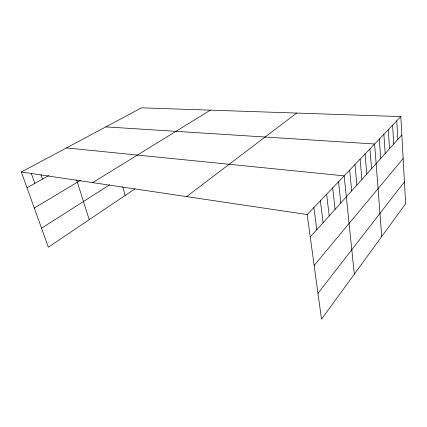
<?xml version="1.0" encoding="UTF-8"?>
<svg xmlns="http://www.w3.org/2000/svg" width="427" height="427" viewBox="0 0 427 427"><rect width="100%" height="100%" fill="white"/><g stroke="black" fill="none" stroke-linecap="round" stroke-linejoin="round"><path stroke-width="0.64" d="M317.976 293.349L404.438 181.843M314.155 265.45L403.141 158.497M310.264 237.028L401.839 134.985M400.82 116.582L405.65 203.7L321.51 319.177L307.189 214.551L400.82 116.582L141.54 107.823L21.35 172.017L48.363 247.201L135.023 188.782M186.594 196.607L296.658 113.064M41.552 228.237L109.6 184.843M92.659 182.628L210.351 110.15M34.299 208.056L80.666 180.247M27.024 187.811L48.747 175.593M105.853 126.883L374.618 144L381.738 236.515M66.463 147.923L344.173 175.849L354.319 274.15M21.35 172.017L307.189 214.551M31.299 173.399L34.827 183.423M40.949 174.787L42.449 179.137M76.614 179.922L89.227 219.654M122.746 186.775L125.186 195.411M313.893 207.533L316.797 229.753M320.367 200.759L323.106 222.718M326.623 194.216L329.206 215.923M332.67 187.891L335.104 209.347M338.515 181.774L340.815 202.99M349.654 170.122L351.693 190.864M354.96 164.571L356.881 185.083M360.1 159.191L361.915 179.479M365.085 153.971L366.793 174.04M369.921 148.911L371.533 168.761M379.309 139.09L380.729 158.508M383.868 134.324L385.197 153.533M388.287 129.696L389.536 148.697M392.584 125.196L393.753 143.995M396.763 120.83L397.852 139.432"/></g></svg>
